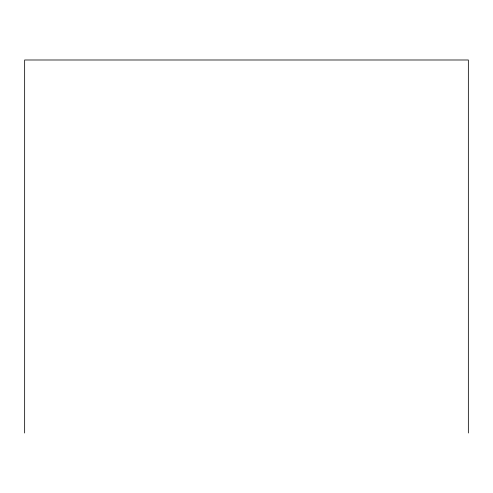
<?xml version="1.0" encoding="UTF-8"?>
<svg xmlns="http://www.w3.org/2000/svg" width="493" height="493" viewBox="0 0 493 493"><rect width="100%" height="100%" fill="white"/><g stroke="black" fill="none" stroke-linecap="round" stroke-linejoin="round"><path stroke-width="0.74" d="M468.35 433.008L468.35 59.992L24.65 59.992L24.65 433.008"/></g></svg>
